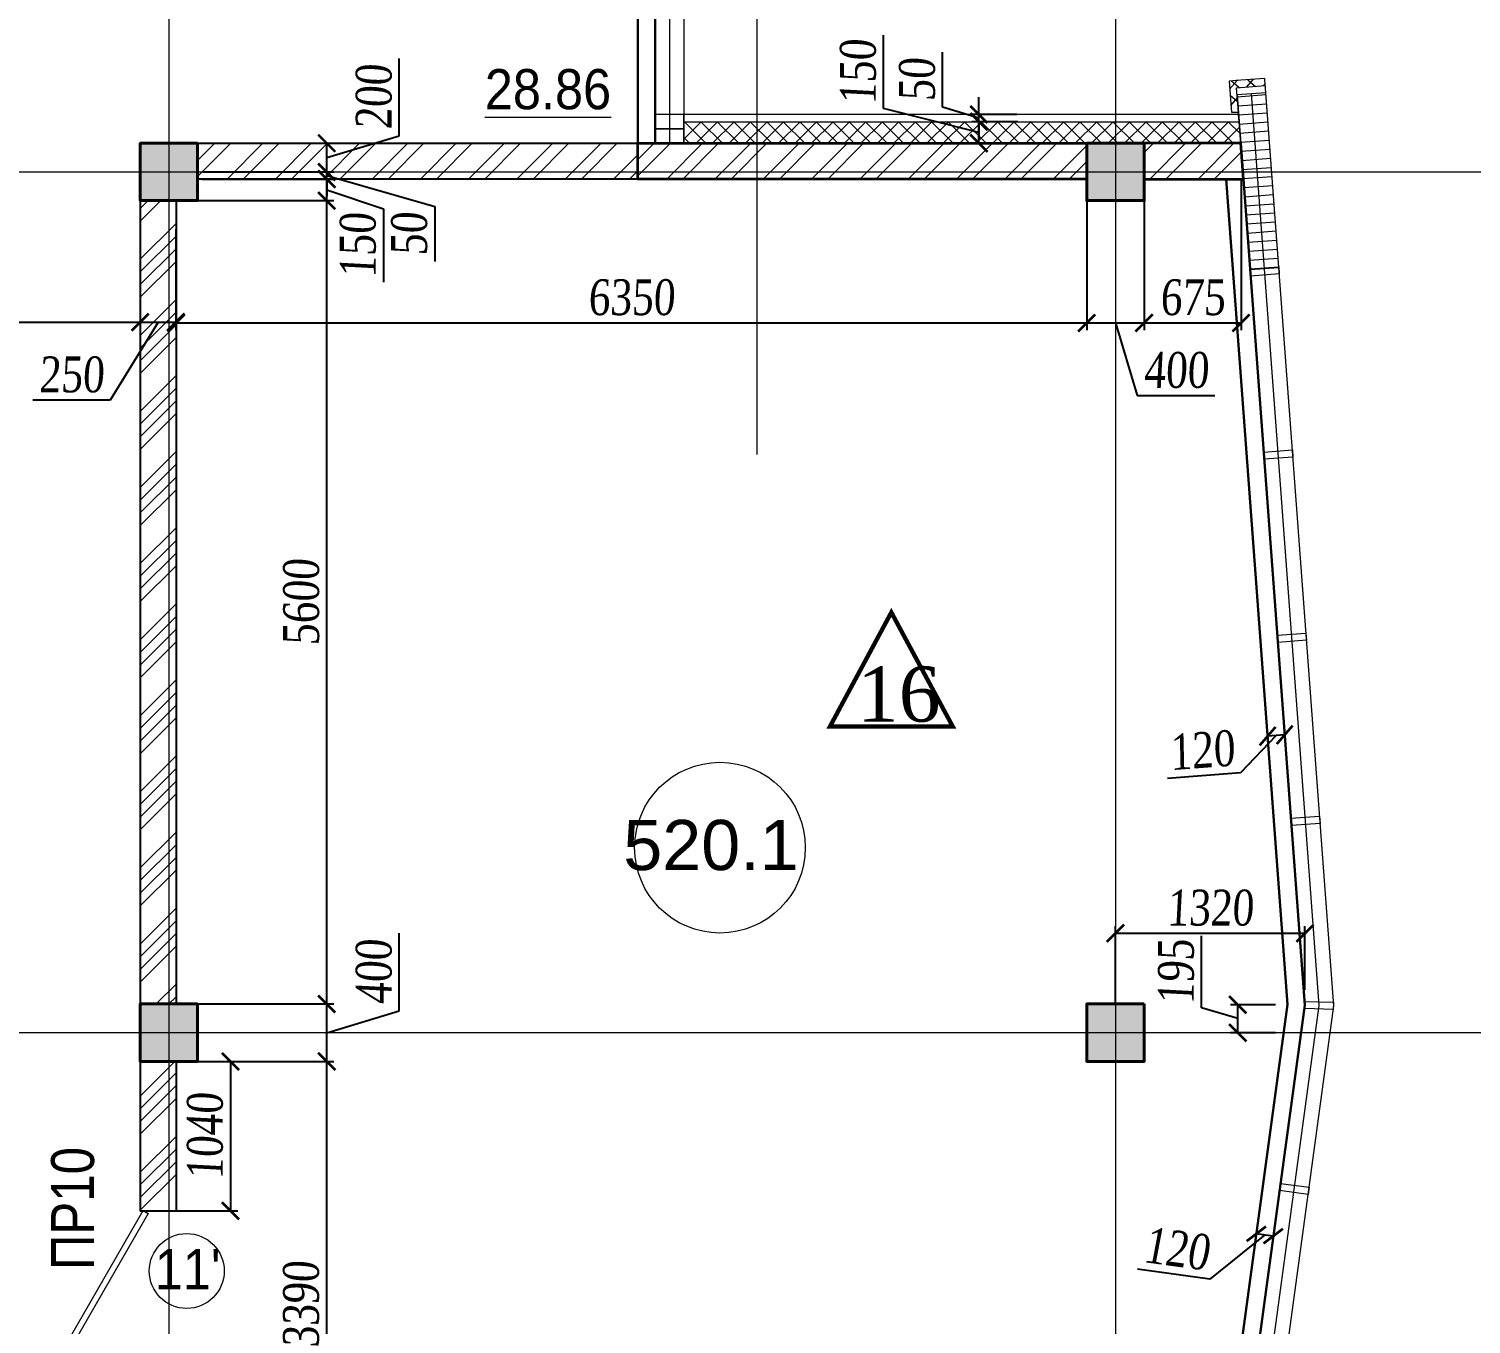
# Model space of a CAD drawing. Header units: inches. Extents: x -407541 to 6688123, y -998590 to 1205599.
# Drawn here: x 175427 to 185483, y 240905 to 249934 of the extents above; entities that cross this region are included whole.
import ezdxf

# ---------------------------------------------------------------- set-up
doc = ezdxf.new("R2010")
doc.units = ezdxf.units.IN
doc.header["$MEASUREMENT"] = 0
doc.linetypes.add('ACAD_ISO04W100', pattern=[30, 24, -3, 0, -3])
for name, color, linetype, lineweight in [('ведомость проемов', 3, 'Continuous', 9), ('ВЕНТ фасад', 230, 'Continuous', 9), ('ВИТРАЖ', 145, 'Continuous', 9), ('двери', 123, 'Continuous', 13), ('КИРПИЧ', 30, 'Continuous', 35), ('марки полов', 140, 'Continuous', 5), ('МОНОЛИТ', 5, 'Continuous', 40), ('Оси', 254, 'ACAD_ISO04W100', 5), ('ПЕРЕГОРОДКА', 7, 'Continuous', 25), ('Перемычки', 21, 'Continuous', 13), ('площади', 40, 'Continuous', 9), ('размер внутр', 142, 'Continuous', 5), ('УТЕПЛИТЕЛЬ', 92, 'Continuous', 9), ('Цоколь', 21, 'Continuous', 30), ('Штриховка', 7, 'Continuous', 9), ('ШТРИХОВКА КИРПИЧ', 30, 'Continuous', 9), ('Экспликацийа', 7, 'Continuous', 18)]:
    doc.layers.add(name, color=color, linetype=linetype, lineweight=lineweight)
doc.styles.get("Standard").update_dxf_attribs({"font": 'arial.ttf'})
doc.styles.add('style1', font='arial.ttf', dxfattribs={"width": 0.9, "height": 500})
doc.styles.add('STYLE2', font='times.ttf', dxfattribs={"width": 0.8, "oblique": 3})
doc.styles.add('стиль1', font='times.ttf')
doc.dimstyles.new('vnytren', dxfattribs={"dimtxt": 250, "dimasz": 120, "dimexe": 50, "dimexo": 0, "dimgap": 50, "dimtad": 1, "dimdec": 0, "dimzin": 0, "dimdsep": 46, "dimtxsty": 'STYLE2', "dimblk": 'ARCHTICK', "dimcen": 0, "dimadec": 0, "dimazin": 0, "dimtfac": 1, "dimtdec": 0, "dimtmove": 1, "dimatfit": 2, "dimldrblk": 'DOT', "dimfxl": 1, "dimtolj": 1, "dimtzin": 0, "dimarcsym": 0})

# ---------------------------------------------------------------- blocks, each defined once
blk = doc.blocks.new('_ARCHTICK')
at = {"color": 0, "linetype": 'ByBlock', "const_width": 0.15}
blk.add_lwpolyline([(-0.5, -0.5), (0.5, 0.5)], dxfattribs=at)
blk = doc.blocks.new('*D1563')
at = {"layer": 'размер внутр', "color": 0, "lineweight": -2, "transparency": 16777216}
for p, q in [((173603, 248689), (173603, 247840)), ((176203, 248498), (176203, 247840)), ((173603, 247890), (176203, 247890))]:
    blk.add_line(p, q, dxfattribs=at)
at = {"layer": 'размер внутр', "color": 0, "lineweight": -2, "transparency": 16777216, "xscale": 120, "yscale": 120, "zscale": 120, "rotation": 180}
blk.add_blockref('_ARCHTICK', (173603, 247890), dxfattribs=at)
at = {"layer": 'размер внутр', "color": 0, "lineweight": -2, "transparency": 16777216, "xscale": 120, "yscale": 120, "zscale": 120}
blk.add_blockref('_ARCHTICK', (176203, 247890), dxfattribs=at)
at = {"layer": 'размер внутр', "color": 0, "transparency": 16777216, "insert": (174903, 248067), "char_height": 250, "attachment_point": 5, "style": 'STYLE2'}
blk.add_mtext('\\A1;2600', dxfattribs=at)
blk = doc.blocks.new('_Dot')
at = {"color": 0, "linetype": 'ByBlock', "lineweight": -2}
blk.add_line((-0.5, 0), (-1, 0), dxfattribs=at)
at = {"color": 0, "linetype": 'ByBlock', "const_width": 0.5}
blk.add_lwpolyline([(-0.25, 0, 1), (0.25, 0, 1)], format="xyb", close=True, dxfattribs=at)
blk = doc.blocks.new('*D1564')
at = {"layer": 'размер внутр', "color": 0, "lineweight": -2, "transparency": 16777216}
for p, q in [((176203, 248306), (176203, 247840)), ((176453, 248370), (176453, 247840)), ((176328, 247890), (175994, 247347)), ((176203, 247890), (176453, 247890)), ((175994, 247347), (175455, 247347))]:
    blk.add_line(p, q, dxfattribs=at)
at = {"layer": 'размер внутр', "color": 0, "lineweight": -2, "transparency": 16777216, "xscale": 120, "yscale": 120, "zscale": 120, "rotation": 180}
blk.add_blockref('_ARCHTICK', (176203, 247890), dxfattribs=at)
at = {"layer": 'размер внутр', "color": 0, "lineweight": -2, "transparency": 16777216, "xscale": 120, "yscale": 120, "zscale": 120}
blk.add_blockref('_ARCHTICK', (176453, 247890), dxfattribs=at)
at = {"layer": 'размер внутр', "color": 0, "transparency": 16777216, "insert": (175724, 247524), "char_height": 250, "attachment_point": 5, "style": 'STYLE2'}
blk.add_mtext('\\A1;250', dxfattribs=at)
blk = doc.blocks.new('*D1565')
at = {"layer": 'размер внутр', "color": 0, "lineweight": -2, "transparency": 16777216}
for p, q in [((182803, 248737), (182803, 247834)), ((176453, 248536), (176453, 247834)), ((176453, 247884), (182803, 247884))]:
    blk.add_line(p, q, dxfattribs=at)
at = {"layer": 'размер внутр', "color": 0, "lineweight": -2, "transparency": 16777216, "xscale": 120, "yscale": 120, "zscale": 120, "rotation": 180}
blk.add_blockref('_ARCHTICK', (176453, 247884), dxfattribs=at)
at = {"layer": 'размер внутр', "color": 0, "lineweight": -2, "transparency": 16777216, "xscale": 120, "yscale": 120, "zscale": 120}
blk.add_blockref('_ARCHTICK', (182803, 247884), dxfattribs=at)
at = {"layer": 'размер внутр', "color": 0, "transparency": 16777216, "insert": (179628, 248062), "char_height": 250, "attachment_point": 5, "style": 'STYLE2'}
blk.add_mtext('\\A1;6350', dxfattribs=at)
blk = doc.blocks.new('*D1566')
at = {"layer": 'размер внутр', "color": 0, "lineweight": -2, "transparency": 16777216}
for p, q in [((182803, 248737), (182803, 247834)), ((183203, 248737), (183203, 247834)), ((182803, 247884), (183203, 247884)), ((183003, 247884), (183155, 247378)), ((183155, 247378), (183696, 247378))]:
    blk.add_line(p, q, dxfattribs=at)
at = {"layer": 'размер внутр', "color": 0, "lineweight": -2, "transparency": 16777216, "xscale": 120, "yscale": 120, "zscale": 120, "rotation": 180}
blk.add_blockref('_ARCHTICK', (182803, 247884), dxfattribs=at)
at = {"layer": 'размер внутр', "color": 0, "lineweight": -2, "transparency": 16777216, "xscale": 120, "yscale": 120, "zscale": 120}
blk.add_blockref('_ARCHTICK', (183203, 247884), dxfattribs=at)
at = {"layer": 'размер внутр', "color": 0, "transparency": 16777216, "insert": (183426, 247555), "char_height": 250, "attachment_point": 5, "style": 'STYLE2'}
blk.add_mtext('\\A1;400', dxfattribs=at)
blk = doc.blocks.new('*D1567')
at = {"layer": 'размер внутр', "color": 0, "lineweight": -2, "transparency": 16777216}
for p, q in [((183879, 248886), (183879, 247834)), ((183203, 248737), (183203, 247834)), ((183203, 247884), (183879, 247884))]:
    blk.add_line(p, q, dxfattribs=at)
at = {"layer": 'размер внутр', "color": 0, "lineweight": -2, "transparency": 16777216, "xscale": 120, "yscale": 120, "zscale": 120, "rotation": 180}
blk.add_blockref('_ARCHTICK', (183203, 247884), dxfattribs=at)
at = {"layer": 'размер внутр', "color": 0, "lineweight": -2, "transparency": 16777216, "xscale": 120, "yscale": 120, "zscale": 120}
blk.add_blockref('_ARCHTICK', (183879, 247884), dxfattribs=at)
at = {"layer": 'размер внутр', "color": 0, "transparency": 16777216, "insert": (183541, 248062), "char_height": 250, "attachment_point": 5, "style": 'STYLE2'}
blk.add_mtext('\\A1;675', dxfattribs=at)
blk = doc.blocks.new('*D1574')
at = {"layer": 'размер внутр', "color": 0, "lineweight": -2, "transparency": 16777216}
for p, q in [((176346, 242737), (177554, 242737)), ((177504, 239348), (177504, 242737)), ((176989, 239348), (177554, 239348))]:
    blk.add_line(p, q, dxfattribs=at)
at = {"layer": 'размер внутр', "color": 0, "lineweight": -2, "transparency": 16777216, "xscale": 120, "yscale": 120, "zscale": 120}
for p, rotation in [((177504, 242737), 90), ((177504, 239348), 270)]:
    blk.add_blockref('_ARCHTICK', p, dxfattribs=dict(at, rotation=rotation))
at = {"layer": 'размер внутр', "color": 0, "transparency": 16777216, "insert": (177326, 241042), "char_height": 250, "attachment_point": 5, "rotation": 90, "style": 'STYLE2'}
blk.add_mtext('\\A1;3390', dxfattribs=at)
blk = doc.blocks.new('*D1575')
at = {"layer": 'размер внутр', "color": 0, "lineweight": -2, "transparency": 16777216}
for p, q in [((178010, 243089), (178010, 243630)), ((176464, 243137), (177554, 243137)), ((177504, 242737), (177504, 243137)), ((177504, 242937), (178010, 243089)), ((176464, 242737), (177554, 242737))]:
    blk.add_line(p, q, dxfattribs=at)
at = {"layer": 'размер внутр', "color": 0, "lineweight": -2, "transparency": 16777216, "xscale": 120, "yscale": 120, "zscale": 120}
for p, rotation in [((177504, 243137), 90), ((177504, 242737), 270)]:
    blk.add_blockref('_ARCHTICK', p, dxfattribs=dict(at, rotation=rotation))
at = {"layer": 'размер внутр', "color": 0, "transparency": 16777216, "insert": (177833, 243360), "char_height": 250, "attachment_point": 5, "rotation": 90, "style": 'STYLE2'}
blk.add_mtext('\\A1;400', dxfattribs=at)
blk = doc.blocks.new('*D1576')
at = {"layer": 'размер внутр', "color": 0, "lineweight": -2, "transparency": 16777216}
for p, q in [((176603, 248737), (177554, 248737)), ((177504, 243137), (177504, 248737)), ((176464, 243137), (177554, 243137))]:
    blk.add_line(p, q, dxfattribs=at)
at = {"layer": 'размер внутр', "color": 0, "lineweight": -2, "transparency": 16777216, "xscale": 120, "yscale": 120, "zscale": 120}
for p, rotation in [((177504, 248737), 90), ((177504, 243137), 270)]:
    blk.add_blockref('_ARCHTICK', p, dxfattribs=dict(at, rotation=rotation))
at = {"layer": 'размер внутр', "color": 0, "transparency": 16777216, "insert": (177327, 245937), "char_height": 250, "attachment_point": 5, "rotation": 90, "style": 'STYLE2'}
blk.add_mtext('\\A1;5600', dxfattribs=at)
blk = doc.blocks.new('*D1577')
at = {"layer": 'размер внутр', "color": 0, "lineweight": -2, "transparency": 16777216}
for p, q in [((176632, 248887), (177554, 248887)), ((177504, 248737), (177504, 248887)), ((177504, 248812), (177899, 248680)), ((176603, 248737), (177554, 248737)), ((177899, 248680), (177899, 248169))]:
    blk.add_line(p, q, dxfattribs=at)
at = {"layer": 'размер внутр', "color": 0, "lineweight": -2, "transparency": 16777216, "xscale": 120, "yscale": 120, "zscale": 120}
for p, rotation in [((177504, 248887), 90), ((177504, 248737), 270)]:
    blk.add_blockref('_ARCHTICK', p, dxfattribs=dict(at, rotation=rotation))
at = {"layer": 'размер внутр', "color": 0, "transparency": 16777216, "insert": (177722, 248425), "char_height": 250, "attachment_point": 5, "rotation": 90, "style": 'STYLE2'}
blk.add_mtext('\\A1;150', dxfattribs=at)
blk = doc.blocks.new('*D1578')
at = {"layer": 'размер внутр', "color": 0, "lineweight": -2, "transparency": 16777216}
for p, q in [((177504, 248937), (177504, 249057)), ((176632, 248887), (177554, 248887)), ((176637, 248937), (177554, 248937)), ((177504, 248887), (177504, 248937)), ((177504, 248887), (177504, 248937)), ((177504, 248912), (178257, 248696)), ((177504, 248887), (177504, 248767)), ((178257, 248696), (178257, 248312))]:
    blk.add_line(p, q, dxfattribs=at)
at = {"layer": 'размер внутр', "color": 0, "lineweight": -2, "transparency": 16777216, "xscale": 120, "yscale": 120, "zscale": 120}
for p, rotation in [((177504, 248937), 270), ((177504, 248887), 90)]:
    blk.add_blockref('_ARCHTICK', p, dxfattribs=dict(at, rotation=rotation))
at = {"layer": 'размер внутр', "color": 0, "transparency": 16777216, "insert": (178080, 248504), "char_height": 250, "attachment_point": 5, "rotation": 90, "style": 'STYLE2'}
blk.add_mtext('\\A1;50', dxfattribs=at)
blk = doc.blocks.new('*D1579')
at = {"layer": 'размер внутр', "color": 0, "lineweight": -2, "transparency": 16777216}
for p, q in [((178010, 249189), (178010, 249728)), ((177504, 249037), (178010, 249189)), ((176675, 249137), (177554, 249137)), ((177504, 248937), (177504, 249137)), ((176637, 248937), (177554, 248937))]:
    blk.add_line(p, q, dxfattribs=at)
at = {"layer": 'размер внутр', "color": 0, "lineweight": -2, "transparency": 16777216, "xscale": 120, "yscale": 120, "zscale": 120}
for p, rotation in [((177504, 249137), 90), ((177504, 248937), 270)]:
    blk.add_blockref('_ARCHTICK', p, dxfattribs=dict(at, rotation=rotation))
at = {"layer": 'размер внутр', "color": 0, "transparency": 16777216, "insert": (177833, 249459), "char_height": 250, "attachment_point": 5, "rotation": 90, "style": 'STYLE2'}
blk.add_mtext('\\A1;200', dxfattribs=at)
blk = doc.blocks.new('*D1582')
at = {"layer": 'размер внутр', "color": 0, "lineweight": -2, "transparency": 16777216}
for p, q in [((181386, 249379), (181386, 249890)), ((182051, 249212), (181386, 249379)), ((182322, 249287), (182001, 249287)), ((182051, 249137), (182051, 249287)), ((182271, 249137), (182001, 249137))]:
    blk.add_line(p, q, dxfattribs=at)
at = {"layer": 'размер внутр', "color": 0, "lineweight": -2, "transparency": 16777216, "xscale": 120, "yscale": 120, "zscale": 120}
for p, rotation in [((182051, 249287), 90), ((182051, 249137), 270)]:
    blk.add_blockref('_ARCHTICK', p, dxfattribs=dict(at, rotation=rotation))
at = {"layer": 'размер внутр', "color": 0, "transparency": 16777216, "insert": (181209, 249634), "char_height": 250, "attachment_point": 5, "rotation": 90, "style": 'STYLE2'}
blk.add_mtext('\\A1;150', dxfattribs=at)
blk = doc.blocks.new('*D1583')
at = {"layer": 'размер внутр', "color": 0, "lineweight": -2, "transparency": 16777216}
for p, q in [((181798, 249388), (181798, 249772)), ((182051, 249312), (181798, 249388)), ((182051, 249337), (182051, 249457)), ((182316, 249337), (182001, 249337)), ((182322, 249287), (182001, 249287)), ((182051, 249287), (182051, 249337)), ((182051, 249287), (182051, 249337)), ((182051, 249287), (182051, 249167))]:
    blk.add_line(p, q, dxfattribs=at)
at = {"layer": 'размер внутр', "color": 0, "lineweight": -2, "transparency": 16777216, "xscale": 120, "yscale": 120, "zscale": 120}
for p, rotation in [((182051, 249337), 270), ((182051, 249287), 90)]:
    blk.add_blockref('_ARCHTICK', p, dxfattribs=dict(at, rotation=rotation))
at = {"layer": 'размер внутр', "color": 0, "transparency": 16777216, "insert": (181621, 249580), "char_height": 250, "attachment_point": 5, "rotation": 90, "style": 'STYLE2'}
blk.add_mtext('\\A1;50', dxfattribs=at)
blk = doc.blocks.new('*D3186')
at = {"layer": 'размер внутр', "color": 0, "lineweight": -2, "ltscale": 0.1, "transparency": 16777216}
for p, q in [((176203, 242736), (176883, 242736)), ((176833, 242736), (176833, 241696)), ((176225, 241696), (176883, 241696))]:
    blk.add_line(p, q, dxfattribs=at)
at = {"layer": 'размер внутр', "color": 0, "lineweight": -2, "ltscale": 0.1, "transparency": 16777216, "xscale": 120, "yscale": 120, "zscale": 120}
for p, rotation in [((176833, 242736), 90), ((176833, 241696), 270)]:
    blk.add_blockref('_ARCHTICK', p, dxfattribs=dict(at, rotation=rotation))
at = {"layer": 'размер внутр', "color": 0, "ltscale": 0.1, "transparency": 16777216, "insert": (176656, 242216), "char_height": 250, "attachment_point": 5, "rotation": 90, "style": 'STYLE2'}
blk.add_mtext('\\A1;1040', dxfattribs=at)
blk = doc.blocks.new('DVER 4(!)')
at = {"layer": 'двери'}
for points in [[(6388680, 630570), (6388560, 630570)], [(6388645, 630550), (6389150, 629675), (6389185, 629695), (6388680, 630570), (6388645, 630550)], [(6388680, 629560), (6388560, 629560)]]:
    blk.add_lwpolyline(points, dxfattribs=at)
blk.add_arc((6388706, 630470), 910, 268.3483, 299.2018, dxfattribs=at)
blk = doc.blocks.new('*D3258')
at = {"layer": 'размер внутр', "color": 0, "lineweight": -2, "transparency": 16777216}
for p, q in [((183603, 243110), (183603, 243612)), ((183856, 243035), (183603, 243110)), ((184120, 243132), (183806, 243132)), ((183856, 242937), (183856, 243132)), ((184120, 242937), (183806, 242937))]:
    blk.add_line(p, q, dxfattribs=at)
at = {"layer": 'размер внутр', "color": 0, "lineweight": -2, "transparency": 16777216, "xscale": 120, "yscale": 120, "zscale": 120}
for p, rotation in [((183856, 243132), 90), ((183856, 242937), 270)]:
    blk.add_blockref('_ARCHTICK', p, dxfattribs=dict(at, rotation=rotation))
at = {"layer": 'размер внутр', "color": 0, "transparency": 16777216, "insert": (183426, 243361), "char_height": 250, "attachment_point": 5, "rotation": 90, "style": 'STYLE2'}
blk.add_mtext('\\A1;195', dxfattribs=at)
blk = doc.blocks.new('*D3259')
at = {"layer": 'размер внутр', "color": 0, "lineweight": -2, "transparency": 16777216}
for p, q in [((183003, 243137), (183003, 243680)), ((184324, 243235), (184324, 243680)), ((183003, 243630), (184324, 243630))]:
    blk.add_line(p, q, dxfattribs=at)
at = {"layer": 'размер внутр', "color": 0, "lineweight": -2, "transparency": 16777216, "xscale": 120, "yscale": 120, "zscale": 120, "rotation": 180}
blk.add_blockref('_ARCHTICK', (183003, 243630), dxfattribs=at)
at = {"layer": 'размер внутр', "color": 0, "lineweight": -2, "transparency": 16777216, "xscale": 120, "yscale": 120, "zscale": 120}
blk.add_blockref('_ARCHTICK', (184324, 243630), dxfattribs=at)
at = {"layer": 'размер внутр', "color": 0, "transparency": 16777216, "insert": (183663, 243807), "char_height": 250, "attachment_point": 5, "style": 'STYLE2'}
blk.add_mtext('\\A1;1320', dxfattribs=at)
blk = doc.blocks.new('*D3363')
at = {"layer": 'размер внутр', "color": 0, "lineweight": -2, "transparency": 16777216}
for p, q in [((184054, 245128), (184067, 244954)), ((184174, 245137), (184187, 244963)), ((184123, 245009), (183875, 244748)), ((184183, 245013), (184064, 245004)), ((183875, 244748), (183366, 244710))]:
    blk.add_line(p, q, dxfattribs=at)
at = {"layer": 'размер внутр', "color": 0, "lineweight": -2, "transparency": 16777216, "xscale": 120, "yscale": 120, "zscale": 120}
for p, rotation in [((184064, 245004), 184.2536804900306), ((184183, 245013), 4.253680490030609)]:
    blk.add_blockref('_ARCHTICK', p, dxfattribs=dict(at, rotation=rotation))
at = {"layer": 'размер внутр', "color": 0, "transparency": 16777216, "insert": (183607, 244906), "char_height": 250, "attachment_point": 5, "rotation": 4.2537, "style": 'STYLE2'}
blk.add_mtext('\\A1;120', dxfattribs=at)
blk = doc.blocks.new('*D3364')
at = {"layer": 'размер внутр', "color": 0, "lineweight": -2, "transparency": 16777216}
for p, q in [((183994, 241604), (183978, 241485)), ((184113, 241588), (184096, 241469)), ((184044, 241527), (183662, 241220)), ((184103, 241519), (183985, 241535)), ((183662, 241220), (183156, 241289))]:
    blk.add_line(p, q, dxfattribs=at)
at = {"layer": 'размер внутр', "color": 0, "lineweight": -2, "transparency": 16777216, "xscale": 120, "yscale": 120, "zscale": 120}
for p, rotation in [((183985, 241535), 172.2630043871225), ((184103, 241519), 352.2630043871225)]:
    blk.add_blockref('_ARCHTICK', p, dxfattribs=dict(at, rotation=rotation))
at = {"layer": 'размер внутр', "color": 0, "transparency": 16777216, "insert": (183433, 241430), "char_height": 250, "attachment_point": 5, "rotation": 352.263, "style": 'STYLE2'}
blk.add_mtext('\\A1;120', dxfattribs=at)

msp = doc.modelspace()

# ---------------------------------------------------------------- hatches: boundary and pattern name
at = {"layer": 'ВИТРАЖ', "ltscale": 0.1}
h = msp.add_hatch(dxfattribs=at)
h.set_pattern_fill('ANSI31', color=256, scale=20, angle=229.25368, style=0)
h.set_pattern_definition([(184.2536805, (-1494255.674, 6539370.75), (-4.7099569, 63.32508433), [])])
h.paths.add_polyline_path([(183851.3, 249474), (183941.7, 248257.2), (184141.3, 248271.7), (184050.6, 249488.8)])
at = {"layer": 'Штриховка'}
h = msp.add_hatch(dxfattribs=at)
h.set_pattern_fill('ANSI35', color=256, scale=25, style=0)
h.set_pattern_definition([(45, (-6764080.43, -624333.35), (-112.2532015, 112.2532015), []), (45, (-6763968.18, -624333.35), (-112.2532015, 112.2532015), [198.4375, -39.6875, 0, -39.6875])])
h.paths.add_polyline_path([(17203.4, 266637), (17603.4, 266637), (17603.4, 266237), (17203.4, 266237)])
h.paths.add_polyline_path([(20203.4, 266637), (20603.4, 266637), (20603.4, 266237), (20203.4, 266237)])
h.paths.add_polyline_path([(24073.4, 266637), (24473.4, 266637), (24473.4, 266237), (24073.4, 266237)])
h.paths.add_polyline_path([(17203.4, 261137), (17603.4, 261137), (17603.4, 260737), (17203.4, 260737)])
h.paths.add_polyline_path([(17203.4, 252637), (17603.4, 252637), (17603.4, 252237), (17203.4, 252237)])
h.paths.add_polyline_path([(17203.4, 249137), (17603.4, 249137), (17603.4, 248737), (17203.4, 248737)])
h.paths.add_polyline_path([(17203.4, 243137), (17603.4, 243137), (17603.4, 242737), (17203.4, 242737)])
h.paths.add_polyline_path([(17203.4, 237137), (17603.4, 237137), (17603.4, 236737), (17203.4, 236737)])
h.paths.add_polyline_path([(20203.4, 231137), (20603.4, 231137), (20603.4, 230737), (20203.4, 230737)])
h.paths.add_polyline_path([(20203.4, 237137), (20603.4, 237137), (20603.4, 236737), (20203.4, 236737)])
h.paths.add_polyline_path([(20203.4, 243137), (20603.4, 243137), (20603.4, 242737), (20203.4, 242737)])
h.paths.add_polyline_path([(20203.4, 249137), (20603.4, 249137), (20603.4, 248737), (20203.4, 248737)])
h.paths.add_polyline_path([(20203.4, 228037), (20603.4, 228037), (20603.4, 227637), (20203.4, 227637)])
h.paths.add_polyline_path([(20203.4, 219337), (20603.4, 219337), (20603.4, 218937), (20203.4, 218937)])
h.paths.add_polyline_path([(24703.4, 258237), (25103.4, 258237), (25103.4, 257837), (24703.4, 257837)])
h.paths.add_polyline_path([(30703.4, 263637), (31103.4, 263637), (31103.4, 263237), (30703.4, 263237)])
h.paths.add_polyline_path([(30703.4, 258237), (31103.4, 258237), (31103.4, 257837), (30703.4, 257837)])
h.paths.add_polyline_path([(36703.4, 263637), (37103.4, 263637), (37103.4, 263237), (36703.4, 263237)])
h.paths.add_polyline_path([(36703.4, 258237), (37103.4, 258237), (37103.4, 257837), (36703.4, 257837)])
h.paths.add_polyline_path([(42703.4, 263637), (43103.4, 263637), (43103.4, 263237), (42703.4, 263237)])
h.paths.add_polyline_path([(42703.4, 258237), (43103.4, 258237), (43103.4, 257837), (42703.4, 257837)])
h.paths.add_polyline_path([(48703.4, 258237), (49103.4, 258237), (49103.4, 257837), (48703.4, 257837)])
h.paths.add_polyline_path([(54703.4, 263637), (55103.4, 263637), (55103.4, 263237), (54703.4, 263237)])
h.paths.add_polyline_path([(54703.4, 258237), (55103.4, 258237), (55103.4, 257837), (54703.4, 257837)])
h.paths.add_polyline_path([(60703.4, 263637), (61103.4, 263637), (61103.4, 263237), (60703.4, 263237)])
h.paths.add_polyline_path([(60703.4, 258237), (61103.4, 258237), (61103.4, 257837), (60703.4, 257837)])
h.paths.add_polyline_path([(66703.4, 263637), (67103.4, 263637), (67103.4, 263237), (66703.4, 263237)])
h.paths.add_polyline_path([(66703.4, 258237), (67103.4, 258237), (67103.4, 257837), (66703.4, 257837)])
h.paths.add_polyline_path([(72703.4, 258237), (73103.4, 258237), (73103.4, 257837), (72703.4, 257837)])
h.paths.add_polyline_path([(78703.4, 263637), (79103.4, 263637), (79103.4, 263237), (78703.4, 263237)])
h.paths.add_polyline_path([(78703.4, 258237), (79103.4, 258237), (79103.4, 257837), (78703.4, 257837)])
h.paths.add_polyline_path([(84703.4, 263637), (85103.4, 263637), (85103.4, 263237), (84703.4, 263237)])
h.paths.add_polyline_path([(84703.4, 258237), (85103.4, 258237), (85103.4, 257837), (84703.4, 257837)])
h.paths.add_polyline_path([(90703.4, 258237), (91103.4, 258237), (91103.4, 257837), (90703.4, 257837)])
h.paths.add_polyline_path([(30703.4, 272037), (31103.4, 272037), (31103.4, 271637), (30703.4, 271637)])
h.paths.add_polyline_path([(36703.4, 272037), (37103.4, 272037), (37103.4, 271637), (36703.4, 271637)])
h.paths.add_polyline_path([(42703.4, 272037), (43103.4, 272037), (43103.4, 271637), (42703.4, 271637)])
h.paths.add_polyline_path([(54703.4, 272037), (55103.4, 272037), (55103.4, 271637), (54703.4, 271637)])
h.paths.add_polyline_path([(60703.4, 272037), (61103.4, 272037), (61103.4, 271637), (60703.4, 271637)])
h.paths.add_polyline_path([(66703.4, 272037), (67103.4, 272037), (67103.4, 271637), (66703.4, 271637)])
h.paths.add_polyline_path([(78703.4, 272037), (79103.4, 272037), (79103.4, 271637), (78703.4, 271637)])
h.paths.add_polyline_path([(84703.4, 272037), (85103.4, 272037), (85103.4, 271637), (84703.4, 271637)])
h.paths.add_polyline_path([(91333.4, 266637), (91733.4, 266637), (91733.4, 266237), (91333.4, 266237)])
h.paths.add_polyline_path([(95203.4, 266637), (95603.4, 266637), (95603.4, 266237), (95203.4, 266237)])
h.paths.add_polyline_path([(91333.4, 261137), (91733.4, 261137), (91733.4, 260737), (91333.4, 260737)])
h.paths.add_polyline_path([(95203.4, 261137), (95603.4, 261137), (95603.4, 260737), (95203.4, 260737)])
h.paths.add_polyline_path([(17203.4, 219337), (17603.4, 219337), (17603.4, 218937), (17203.4, 218937)])
h.paths.add_polyline_path([(12103.4, 219337), (12503.4, 219337), (12503.4, 218937), (12103.4, 218937)])
h.paths.add_polyline_path([(8503.4, 222937), (8903.4, 222937), (8903.4, 222537), (8503.4, 222537)])
h.paths.add_polyline_path([(8503.4, 228037), (8903.4, 228037), (8903.4, 227637), (8503.4, 227637)])
h.paths.add_polyline_path([(10603.4, 237137), (11003.4, 237137), (11003.4, 236737), (10603.4, 236737)])
h.paths.add_polyline_path([(10603.4, 243137), (11003.4, 243137), (11003.4, 242737), (10603.4, 242737)])
h.paths.add_polyline_path([(10603.4, 249137), (11003.4, 249137), (11003.4, 248737), (10603.4, 248737)])
h.paths.add_polyline_path([(26803.4, 237137), (27203.4, 237137), (27203.4, 236737), (26803.4, 236737)])
h.paths.add_polyline_path([(26803.4, 243137), (27203.4, 243137), (27203.4, 242737), (26803.4, 242737)])
h.paths.add_polyline_path([(26803.4, 249137), (27203.4, 249137), (27203.4, 248737), (26803.4, 248737)])
h.paths.add_polyline_path([(25303.4, 219337), (25703.4, 219337), (25703.4, 218937), (25303.4, 218937)])
h.paths.add_polyline_path([(28903.4, 222937), (29303.4, 222937), (29303.4, 222537), (28903.4, 222537)])
h.paths.add_polyline_path([(28903.4, 228037), (29303.4, 228037), (29303.4, 227637), (28903.4, 227637)])
h.paths.add_polyline_path([(26803.4, 231137), (27203.4, 231137), (27203.4, 230737), (26803.4, 230737)])
h.paths.add_polyline_path([(26803.4, 228037), (27203.4, 228037), (27203.4, 227637), (26803.4, 227637)])
h.paths.add_polyline_path([(95203.4, 243137), (95603.4, 243137), (95603.4, 242737), (95203.4, 242737)])
h.paths.add_polyline_path([(95203.4, 237137), (95603.4, 237137), (95603.4, 236737), (95203.4, 236737)])
h.paths.add_polyline_path([(98203.4, 231137), (98603.4, 231137), (98603.4, 230737), (98203.4, 230737)])
h.paths.add_polyline_path([(98203.4, 237137), (98603.4, 237137), (98603.4, 236737), (98203.4, 236737)])
h.paths.add_polyline_path([(98203.4, 243137), (98603.4, 243137), (98603.4, 242737), (98203.4, 242737)])
h.paths.add_polyline_path([(98203.4, 249137), (98603.4, 249137), (98603.4, 248737), (98203.4, 248737)])
h.paths.add_polyline_path([(98203.4, 222937), (98603.4, 222937), (98603.4, 222537), (98203.4, 222537)])
h.paths.add_polyline_path([(98203.4, 219337), (98603.4, 219337), (98603.4, 218937), (98203.4, 218937)])
h.paths.add_polyline_path([(95203.4, 222937), (95603.4, 222937), (95603.4, 222537), (95203.4, 222537)])
h.paths.add_polyline_path([(95203.4, 219337), (95603.4, 219337), (95603.4, 218937), (95203.4, 218937)])
h.paths.add_polyline_path([(90103.4, 219337), (90503.4, 219337), (90503.4, 218937), (90103.4, 218937)])
h.paths.add_polyline_path([(86503.4, 222937), (86903.4, 222937), (86903.4, 222537), (86503.4, 222537)])
h.paths.add_polyline_path([(86503.4, 228037), (86903.4, 228037), (86903.4, 227637), (86503.4, 227637)])
h.paths.add_polyline_path([(88603.4, 237137), (89003.4, 237137), (89003.4, 236737), (88603.4, 236737)])
h.paths.add_polyline_path([(88603.4, 243137), (89003.4, 243137), (89003.4, 242737), (88603.4, 242737)])
h.paths.add_polyline_path([(104803.4, 237137), (105203.4, 237137), (105203.4, 236737), (104803.4, 236737)])
h.paths.add_polyline_path([(104803.4, 243137), (105203.4, 243137), (105203.4, 242737), (104803.4, 242737)])
h.paths.add_polyline_path([(104803.4, 249137), (105203.4, 249137), (105203.4, 248737), (104803.4, 248737)])
h.paths.add_polyline_path([(103303.4, 219337), (103703.4, 219337), (103703.4, 218937), (103303.4, 218937)])
h.paths.add_polyline_path([(106903.4, 222937), (107303.4, 222937), (107303.4, 222537), (106903.4, 222537)])
h.paths.add_polyline_path([(104803.4, 231137), (105203.4, 231137), (105203.4, 230737), (104803.4, 230737)])
h.paths.add_polyline_path([(176603.4, 266637), (176203.4, 266637), (176203.4, 266237), (176603.4, 266237)])
h.paths.add_polyline_path([(173603.4, 266637), (173203.4, 266637), (173203.4, 266237), (173603.4, 266237)])
h.paths.add_polyline_path([(169733.4, 266637), (169333.4, 266637), (169333.4, 266237), (169733.4, 266237)])
h.paths.add_polyline_path([(176603.4, 261137), (176203.4, 261137), (176203.4, 260737), (176603.4, 260737)])
h.paths.add_polyline_path([(176603.4, 252637), (176203.4, 252637), (176203.4, 252237), (176603.4, 252237)])
h.paths.add_polyline_path([(176603.4, 249137), (176203.4, 249137), (176203.4, 248737), (176603.4, 248737)])
h.paths.add_polyline_path([(176603.4, 243137), (176203.4, 243137), (176203.4, 242737), (176603.4, 242737)])
h.paths.add_polyline_path([(176603.4, 237137), (176203.4, 237137), (176203.4, 236737), (176603.4, 236737)])
h.paths.add_polyline_path([(173603.4, 231137), (173203.4, 231137), (173203.4, 230737), (173603.4, 230737)])
h.paths.add_polyline_path([(173603.4, 237137), (173203.4, 237137), (173203.4, 236737), (173603.4, 236737)])
h.paths.add_polyline_path([(173603.4, 243137), (173203.4, 243137), (173203.4, 242737), (173603.4, 242737)])
h.paths.add_polyline_path([(173603.4, 249137), (173203.4, 249137), (173203.4, 248737), (173603.4, 248737)])
h.paths.add_polyline_path([(173603.4, 228037), (173203.4, 228037), (173203.4, 227637), (173603.4, 227637)])
h.paths.add_polyline_path([(173603.4, 222937), (173203.4, 222937), (173203.4, 222537), (173603.4, 222537)])
h.paths.add_polyline_path([(173603.4, 219337), (173203.4, 219337), (173203.4, 218937), (173603.4, 218937)])
h.paths.add_polyline_path([(169103.4, 258237), (168703.4, 258237), (168703.4, 257837), (169103.4, 257837)])
h.paths.add_polyline_path([(163103.4, 263637), (162703.4, 263637), (162703.4, 263237), (163103.4, 263237)])
h.paths.add_polyline_path([(163103.4, 258237), (162703.4, 258237), (162703.4, 257837), (163103.4, 257837)])
h.paths.add_polyline_path([(157103.4, 263637), (156703.4, 263637), (156703.4, 263237), (157103.4, 263237)])
h.paths.add_polyline_path([(157103.4, 258237), (156703.4, 258237), (156703.4, 257837), (157103.4, 257837)])
h.paths.add_polyline_path([(151103.4, 263637), (150703.4, 263637), (150703.4, 263237), (151103.4, 263237)])
h.paths.add_polyline_path([(151103.4, 258237), (150703.4, 258237), (150703.4, 257837), (151103.4, 257837)])
h.paths.add_polyline_path([(145103.4, 258237), (144703.4, 258237), (144703.4, 257837), (145103.4, 257837)])
h.paths.add_polyline_path([(139103.4, 263637), (138703.4, 263637), (138703.4, 263237), (139103.4, 263237)])
h.paths.add_polyline_path([(139103.4, 258237), (138703.4, 258237), (138703.4, 257837), (139103.4, 257837)])
h.paths.add_polyline_path([(133103.4, 263637), (132703.4, 263637), (132703.4, 263237), (133103.4, 263237)])
h.paths.add_polyline_path([(133103.4, 258237), (132703.4, 258237), (132703.4, 257837), (133103.4, 257837)])
h.paths.add_polyline_path([(127103.4, 263637), (126703.4, 263637), (126703.4, 263237), (127103.4, 263237)])
h.paths.add_polyline_path([(127103.4, 258237), (126703.4, 258237), (126703.4, 257837), (127103.4, 257837)])
h.paths.add_polyline_path([(121103.4, 258237), (120703.4, 258237), (120703.4, 257837), (121103.4, 257837)])
h.paths.add_polyline_path([(115103.4, 263637), (114703.4, 263637), (114703.4, 263237), (115103.4, 263237)])
h.paths.add_polyline_path([(115103.4, 258237), (114703.4, 258237), (114703.4, 257837), (115103.4, 257837)])
h.paths.add_polyline_path([(109103.4, 263637), (108703.4, 263637), (108703.4, 263237), (109103.4, 263237)])
h.paths.add_polyline_path([(109103.4, 258237), (108703.4, 258237), (108703.4, 257837), (109103.4, 257837)])
h.paths.add_polyline_path([(103103.4, 258237), (102703.4, 258237), (102703.4, 257837), (103103.4, 257837)])
h.paths.add_polyline_path([(163103.4, 272037), (162703.4, 272037), (162703.4, 271637), (163103.4, 271637)])
h.paths.add_polyline_path([(157103.4, 272037), (156703.4, 272037), (156703.4, 271637), (157103.4, 271637)])
h.paths.add_polyline_path([(151103.4, 272037), (150703.4, 272037), (150703.4, 271637), (151103.4, 271637)])
h.paths.add_polyline_path([(139103.4, 272037), (138703.4, 272037), (138703.4, 271637), (139103.4, 271637)])
h.paths.add_polyline_path([(133103.4, 272037), (132703.4, 272037), (132703.4, 271637), (133103.4, 271637)])
h.paths.add_polyline_path([(127103.4, 272037), (126703.4, 272037), (126703.4, 271637), (127103.4, 271637)])
h.paths.add_polyline_path([(115103.4, 272037), (114703.4, 272037), (114703.4, 271637), (115103.4, 271637)])
h.paths.add_polyline_path([(109103.4, 272037), (108703.4, 272037), (108703.4, 271637), (109103.4, 271637)])
h.paths.add_polyline_path([(102473.4, 266637), (102073.4, 266637), (102073.4, 266237), (102473.4, 266237)])
h.paths.add_polyline_path([(98603.4, 266637), (98203.4, 266637), (98203.4, 266237), (98603.4, 266237)])
h.paths.add_polyline_path([(176603.4, 222937), (176203.4, 222937), (176203.4, 222537), (176603.4, 222537)])
h.paths.add_polyline_path([(176603.4, 219337), (176203.4, 219337), (176203.4, 218937), (176603.4, 218937)])
h.paths.add_polyline_path([(181703.4, 219337), (181303.4, 219337), (181303.4, 218937), (181703.4, 218937)])
h.paths.add_polyline_path([(185303.4, 222937), (184903.4, 222937), (184903.4, 222537), (185303.4, 222537)])
h.paths.add_polyline_path([(185303.4, 228037), (184903.4, 228037), (184903.4, 227637), (185303.4, 227637)])
h.paths.add_polyline_path([(183203.4, 237137), (182803.4, 237137), (182803.4, 236737), (183203.4, 236737)])
h.paths.add_polyline_path([(183203.4, 243137), (182803.4, 243137), (182803.4, 242737), (183203.4, 242737)])
h.paths.add_polyline_path([(183203.4, 249137), (182803.4, 249137), (182803.4, 248737), (183203.4, 248737)])
h.paths.add_polyline_path([(167003.4, 237137), (166603.4, 237137), (166603.4, 236737), (167003.4, 236737)])
h.paths.add_polyline_path([(167003.4, 243137), (166603.4, 243137), (166603.4, 242737), (167003.4, 242737)])
h.paths.add_polyline_path([(167003.4, 249137), (166603.4, 249137), (166603.4, 248737), (167003.4, 248737)])
h.paths.add_polyline_path([(168503.4, 219337), (168103.4, 219337), (168103.4, 218937), (168503.4, 218937)])
h.paths.add_polyline_path([(164903.4, 222937), (164503.4, 222937), (164503.4, 222537), (164903.4, 222537)])
h.paths.add_polyline_path([(164903.4, 228037), (164503.4, 228037), (164503.4, 227637), (164903.4, 227637)])
h.paths.add_polyline_path([(167003.4, 231137), (166603.4, 231137), (166603.4, 230737), (167003.4, 230737)])
h.paths.add_polyline_path([(167003.4, 228037), (166603.4, 228037), (166603.4, 227637), (167003.4, 227637)])
h.paths.add_polyline_path([(91333.4, 258237), (91733.4, 258237), (91733.4, 257837), (91333.4, 257837)])
h.paths.add_polyline_path([(95203.4, 258237), (95603.4, 258237), (95603.4, 257837), (95203.4, 257837)])
h.paths.add_polyline_path([(180703.4, 261137), (180303.4, 261137), (180303.4, 260737), (180703.4, 260737)])
h.paths.add_polyline_path([(180703.4, 252637), (180303.4, 252637), (180303.4, 252237), (180703.4, 252237)])
h.paths.add_polyline_path([(13103.4, 261137), (13503.4, 261137), (13503.4, 260737), (13103.4, 260737)])
h.paths.add_polyline_path([(13103.4, 252637), (13503.4, 252637), (13503.4, 252237), (13103.4, 252237)])
h.paths.add_polyline_path([(17203.4, 258237), (17603.4, 258237), (17603.4, 257837), (17203.4, 257837)])
h.paths.add_polyline_path([(13103.4, 258237), (13503.4, 258237), (13503.4, 257837), (13103.4, 257837)])
h.paths.add_polyline_path([(176603.4, 258237), (176203.4, 258237), (176203.4, 257837), (176603.4, 257837)])
h.paths.add_polyline_path([(180703.4, 258237), (180303.4, 258237), (180303.4, 257837), (180703.4, 257837)])
h.paths.add_polyline_path([(98203.4, 228037), (98603.4, 228037), (98603.4, 227637), (98203.4, 227637)])
h.paths.add_polyline_path([(104803.4, 228037), (105203.4, 228037), (105203.4, 227637), (104803.4, 227637)])
h.paths.add_polyline_path([(106903.4, 228037), (107303.4, 228037), (107303.4, 227637), (106903.4, 227637)])
h.paths.add_polyline_path([(17603.4, 222922), (17203.4, 222922), (17203.4, 222537), (17603.4, 222537)])
h.paths.add_polyline_path([(20603.4, 222922), (20203.4, 222922), (20203.4, 222537), (20603.4, 222537)])
h = msp.add_hatch(dxfattribs=at)
h.set_pattern_fill('ANSI37', color=256, scale=650, angle=355.97093, style=0)
h.set_pattern_definition([(229.02907, (459281.04, 540226.445), (61.347191, -53.273677), []), (319.02907, (459281.04, 540226.445), (53.273677, 61.347191), [])])
h.paths.add_polyline_path([(183860.5, 249353.6), (183847.6, 249524.2), (184047.1, 249538.3), (184043.6, 249588.1), (183844.7, 249574.1), (183794.8, 249570.6), (183811.1, 249353.6)])
h = msp.add_hatch(dxfattribs=at)
h.set_pattern_fill('ANSI37', color=256, scale=650, style=0)
h.paths.add_polyline_path([(179993.2, 249287.3), (183865.5, 249287.3), (183876.7, 249137.2), (179993.2, 249137.2)])
h = msp.add_hatch(dxfattribs=at)
h.set_pattern_fill('ANSI32', color=256, scale=25, style=0)
h.set_pattern_definition([(45, (-6151107.14, 1289607.42), (-168.379802, 168.379802), []), (45, (-6150994.88, 1289607.42), (-168.379802, 168.379802), [])])
h.paths.add_polyline_path([(176603.2, 249137.2), (179673.2, 249137.2), (179673.2, 248887.2), (176603.2, 248887.2)])
h = msp.add_hatch(dxfattribs=at)
h.set_pattern_fill('ANSI32', color=256, scale=25, style=0)
h.set_pattern_definition([(45, (-7321820.62, -456998.8), (-168.379802, 168.379802), []), (45, (-7321708.37, -456998.8), (-168.379802, 168.379802), [])])
h.paths.add_polyline_path([(179673.2, 249137.2), (182803.2, 249137.2), (182803.2, 248887.2), (179673.2, 248887.2)])
h.paths.add_polyline_path([(183203.2, 249137.2), (183876.7, 249137.2), (183895.3, 248887.2), (183203.2, 248887.2)])
at = {"layer": 'ШТРИХОВКА КИРПИЧ', "ltscale": 0.1}
h = msp.add_hatch(dxfattribs=at)
h.set_pattern_fill('ANSI34', color=256, scale=500, style=0)
h.paths.add_polyline_path([(173403.2, 247438.3), (173603.3, 247438.3), (173603.3, 248737.2), (173403.2, 248737.2)])
h.paths.add_polyline_path([(173403.2, 248737.2), (173353.2, 248737.2), (173353.2, 247438.3), (173403.2, 247438.3)])
h.paths.add_polyline_path([(176403.2, 248737.2), (176203.2, 248737.2), (176203.2, 245047.2), (176203.2, 243137.2), (176403.2, 243137.2)])
h.paths.add_polyline_path([(176453.3, 248737.2), (176403.2, 248737.2), (176403.2, 243137.2), (176453.6, 243137.2), (176453.6, 245047.2), (176453.3, 245047.2)])
h.paths.add_polyline_path([(176453.2, 242737.2), (176403.2, 242737.2), (176403.2, 241695.7), (176453.5, 241696.2)])
h.paths.add_polyline_path([(176203.5, 241694), (176224, 241694.2), (176225.2, 241696.2), (176228.6, 241694.2), (176403.2, 241695.7), (176403.2, 242737.2), (176203.2, 242737.2)])

# ---------------------------------------------------------------- linework, layer by layer
at = {"layer": 'ведомость проемов'}
msp.add_circle((176528, 241275.7), 261.1, dxfattribs=at)
at = {"layer": 'ВЕНТ фасад'}
msp.add_lwpolyline([(179993.2, 249337.3), (179993.2, 249287.3), (183865.6, 249287.3), (183861.9, 249337.3)], close=True, dxfattribs=at)
at = {"layer": 'ВИТРАЖ'}
msp.add_line((179893.2, 252236.3), (179893.2, 249136.8), dxfattribs=at)
msp.add_lwpolyline([(179993.2, 249137.2), (179793.2, 249137.2), (179793.2, 252237.2), (179993.2, 252237.2), (179993.2, 249136.8)], dxfattribs=at)
at = {"layer": 'ВИТРАЖ', "ltscale": 0.1}
for points in [[(183661.7, 230487.2), (183661.9, 236774.6), (184004.7, 239297.9), (184524.5, 243123.7), (184046.4, 249552)], [(183461.7, 230437.2), (183461.9, 236788.1), (183806.6, 239324.8), (184323.5, 243129.8), (183851.7, 249474)], [(183561.9, 230487.2), (183561.9, 236781.3), (183905.6, 239311.3), (184424, 243126.8), (183951.4, 249481.4)]]:
    msp.add_lwpolyline(points, dxfattribs=at)
for points in [[(183851.3, 249474), (183941.7, 248257.2), (184141.3, 248271.7), (184050.6, 249488.8)], [(179793.2, 249236.8), (179993.2, 249236.8), (179993.2, 249336.8), (179793.2, 249336.8)], [(179793.2, 249137.2), (179993.2, 249137.2), (179993.2, 249236.8), (179793.2, 249236.8)], [(184141.4, 248275.5), (184145.1, 248225.6), (183945.6, 248210.8), (183941.9, 248260.7)], [(184236.3, 246999), (184240, 246949.2), (184040.6, 246934.3), (184036.8, 246984.2)], [(184331.2, 245722.6), (184334.9, 245672.7), (184135.5, 245657.9), (184131.8, 245707.7)], [(184426.2, 244446.1), (184429.9, 244396.2), (184230.4, 244381.4), (184226.7, 244431.2)], [(184522.7, 243148.8), (184521.1, 243098.8), (184320.1, 243104.9), (184321.7, 243154.9)], [(184352.7, 241859.3), (184346, 241809.8), (184147.8, 241836.7), (184154.6, 241886.3)]]:
    msp.add_lwpolyline(points, close=True, dxfattribs=at)
at = {"layer": 'КИРПИЧ', "ltscale": 0.1}
for points in [[(179673.2, 249137.2), (182803.2, 249137.2), (182803.2, 248887.2), (179673.2, 248887.2), (179673.2, 249137.2)], [(183895.4, 248886.3), (183876.7, 249137.2), (183203.4, 249137.2), (183203.4, 248886.3), (183895.4, 248886.3)]]:
    msp.add_lwpolyline(points, dxfattribs=at)
at = {"layer": 'марки полов', "const_width": 30}
msp.add_lwpolyline([(181013, 245072.2), (181440.5, 245866.6), (181868, 245072.2)], close=True, dxfattribs=at)
at = {"layer": 'МОНОЛИТ'}
for points in [[(176603.4, 249137.2), (176203.4, 249137.2), (176203.4, 248737.2), (176603.4, 248737.2)], [(183203.4, 249137.2), (182803.4, 249137.2), (182803.4, 248737.2), (183203.4, 248737.2)], [(176603.4, 243137.2), (176203.4, 243137.2), (176203.4, 242737.2), (176603.4, 242737.2)], [(183203.4, 243137.2), (182803.4, 243137.2), (182803.4, 242737.2), (183203.4, 242737.2)]]:
    msp.add_lwpolyline(points, close=True, dxfattribs=at)
at = {"layer": 'Оси', "ltscale": 0.3}
for p, q in [((176403.2, 278737.2), (176403.2, 186893.5)), ((180503.2, 278737.2), (180503.2, 246967.2)), ((183003.2, 252437.2), (183003.2, 211937.2)), ((157503.2, 248937.2), (192303.2, 248937.2)), ((157503.2, 242937.2), (192303.2, 242937.2))]:
    msp.add_line(p, q, dxfattribs=at)
at = {"layer": 'ПЕРЕГОРОДКА'}
for p, q in [((176203.2, 248737.2), (176203.2, 245047.2)), ((176453.3, 248737.2), (176453.3, 245047.2)), ((176203.2, 245047.2), (176203.2, 243137.2)), ((176453.6, 245047.2), (176453.6, 243137.2)), ((176203.2, 242737.2), (176203.5, 241694)), ((176453.2, 242737.2), (176453.5, 241694)), ((176453.5, 241694), (176203.5, 241694))]:
    msp.add_line(p, q, dxfattribs=at)
msp.add_lwpolyline([(176603.2, 249137.2), (179673.2, 249137.2), (179673.2, 248887.2), (176603.2, 248887.2)], close=True, dxfattribs=at)
at = {"layer": 'УТЕПЛИТЕЛЬ'}
msp.add_lwpolyline([(179993.2, 249287.3), (183865.5, 249287.3), (183876.7, 249137.2), (179993.2, 249137.2)], close=True, dxfattribs=at)
at = {"layer": 'Цоколь', "ltscale": 0.1}
msp.add_lwpolyline([(179673.2, 252236.5), (179793.2, 252236.5), (179793.2, 249137.2), (179673.2, 249137.2)], close=True, dxfattribs=at)
msp.add_lwpolyline([(183691.2, 239367.2), (184202.9, 243133.5), (183775, 248886.3)], dxfattribs=at)
at = {"layer": 'Цоколь'}
msp.add_lwpolyline([(183775, 248886.3), (183895.4, 248886.3), (184323.5, 243128.8), (183812.3, 239367.2), (183691.2, 239367.2)], dxfattribs=at)
at = {"layer": 'Штриховка'}
msp.add_lwpolyline([(183860.5, 249353.6), (183847.6, 249524.2), (184047.1, 249538.3), (184043.6, 249588.1), (183844.7, 249574.1), (183794.8, 249570.6), (183811.1, 249353.6), (183860.5, 249353.6), (183860.5, 249353.6)], dxfattribs=at)
at = {"layer": 'Экспликацийа'}
msp.add_circle((180245.7, 244226.8), 595, dxfattribs=at)

# ---------------------------------------------------------------- block references
at = {"layer": 'двери', "xscale": -1}
msp.add_blockref('DVER 4(!)', (6564905.1, -388873.6), dxfattribs=at)

# ---------------------------------------------------------------- texts
at = {"layer": 'ведомость проемов', "insert": (176304.9, 241148.9), "char_height": 280, "width": 4068.199, "attachment_point": 7, "style": 'style1'}
msp.add_mtext("11{\\fArial|b0|i0|c204|p34;'}", dxfattribs=at)
at = {"layer": 'марки полов', "insert": (181201.4, 245490.2), "char_height": 385, "width": 645.369, "attachment_point": 1, "style": 'стиль1'}
msp.add_mtext('16', dxfattribs=at)
at = {"layer": 'Перемычки', "width": 0.82}
msp.add_text('ПР10', height=300, rotation=89.99787, dxfattribs=at).set_placement((175882, 241282.2))
at = {"layer": 'площади', "insert": (178606.1, 249654), "char_height": 280, "width": 1499.075, "attachment_point": 1, "style": 'style1'}
msp.add_mtext('{\\L28.86}', dxfattribs=at)
at = {"layer": 'Экспликацийа', "insert": (180794.7, 244065.3), "char_height": 350, "width": 4589.447, "attachment_point": 9}
msp.add_mtext('{\\fArial|b0|i0|c204|p34;520.1}', dxfattribs=at)

# ---------------------------------------------------------------- dimensions: what is measured, and where the dimension line sits
at = {"layer": 'размер внутр'}
for base, p1, p2, angle, picture, middle, dimtype in [((182050.6, 249287.3), (182271.1, 249137.2), (182322, 249287.3), 90, '*D1582', (181385.9, 249428.8), 160), ((177503.9, 248937.2), (176632.1, 248887.3), (176637.5, 248937.2), 90, '*D1578', (178257.5, 248646.2), 160), ((177503.9, 248887.3), (176603.4, 248737.2), (176632.1, 248887.3), 90, '*D1577', (177898.8, 248630.3), 160), ((184063.7, 245004.2), (184174.1, 245137.1), (184054.4, 245128.2), 184.25368, '*D3363', (183825.4, 244744.2), 161), ((183984.6, 241534.7), (184112.5, 241588.1), (183994, 241604.2), 172.263, '*D3364', (183612.7, 241226.6), 161)]:
    dim = msp.add_linear_dim(base=base, p1=p1, p2=p2, angle=angle, dimstyle='vnytren', dxfattribs=at)
    dim.commit()
    dim.dimension.update_dxf_attribs({"geometry": picture, "text_midpoint": middle, "dimtype": dimtype})
for base, p1, p2, picture, middle in [((177503.9, 249137.2), (176637.5, 248937.2), (176674.9, 249137.2), '*D1579', (177833.2, 249239.2)), ((182050.6, 249337.3), (182322, 249287.3), (182315.8, 249337.3), '*D1583', (181621.2, 249438)), ((177503.9, 248737.2), (176464.4, 243137.2), (176603.4, 248737.2), '*D1576', (177326.7, 245937.2)), ((177503.9, 243137.2), (176464.4, 242737.2), (176464.4, 243137.2), '*D1575', (177833.2, 243139.2)), ((183855.7, 243132.2), (184119.5, 242937.2), (184119.5, 243132.2), '*D3258', (183425.7, 243160.5)), ((177503.9, 242737.2), (176989.3, 239347.5), (176345.8, 242737.2), '*D1574', (177326.3, 241042.4))]:
    dim = msp.add_linear_dim(base=base, p1=p1, p2=p2, angle=90, dimstyle='vnytren', dxfattribs=at)
    dim.commit()
    dim.dimension.update_dxf_attribs({"geometry": picture, "text_midpoint": middle})
for base, p1, p2, picture, middle in [((183878.7, 247884.5), (183203.4, 248737.2), (183878.7, 248886.3), '*D1567', (183541, 248062)), ((176203.2, 247890.3), (173603.3, 248689.3), (176203.2, 248497.8), '*D1563', (174903.2, 248067.4)), ((182803.4, 247884.5), (176453.3, 248535.9), (182803.4, 248737.2), '*D1565', (179628.3, 248061.7)), ((183203.4, 247884.5), (182803.4, 248737.2), (183203.4, 248737.2), '*D1566', (183205.3, 247555.2)), ((184323.7147, 243629.7875), (183003.2437, 243137.2089), (184323.7147, 243234.8271), '*D3259', (183663.4792, 243806.9505))]:
    dim = msp.add_linear_dim(base=base, p1=p1, p2=p2, dimstyle='vnytren', dxfattribs=at)
    dim.commit()
    dim.dimension.update_dxf_attribs({"geometry": picture, "text_midpoint": middle})
dim = msp.add_linear_dim(base=(176453.3, 247890.3), p1=(176203.2, 248306.3), p2=(176453.3, 248370.2), dimstyle='vnytren', dxfattribs=at)
dim.commit()
dim.dimension.update_dxf_attribs({"geometry": '*D1564', "text_midpoint": (175943.9, 247347.3), "dimtype": 160})
at = {"layer": 'размер внутр', "ltscale": 0.1}
dim = msp.add_linear_dim(base=(176833.1, 241696.2), p1=(176203.1, 242736.2), p2=(176224.7, 241696.2), angle=90, dimstyle='vnytren', dxfattribs=at)
dim.commit()
dim.dimension.update_dxf_attribs({"geometry": '*D3186', "text_midpoint": (176656, 242216.2)})

doc.saveas('drawing.dxf')
